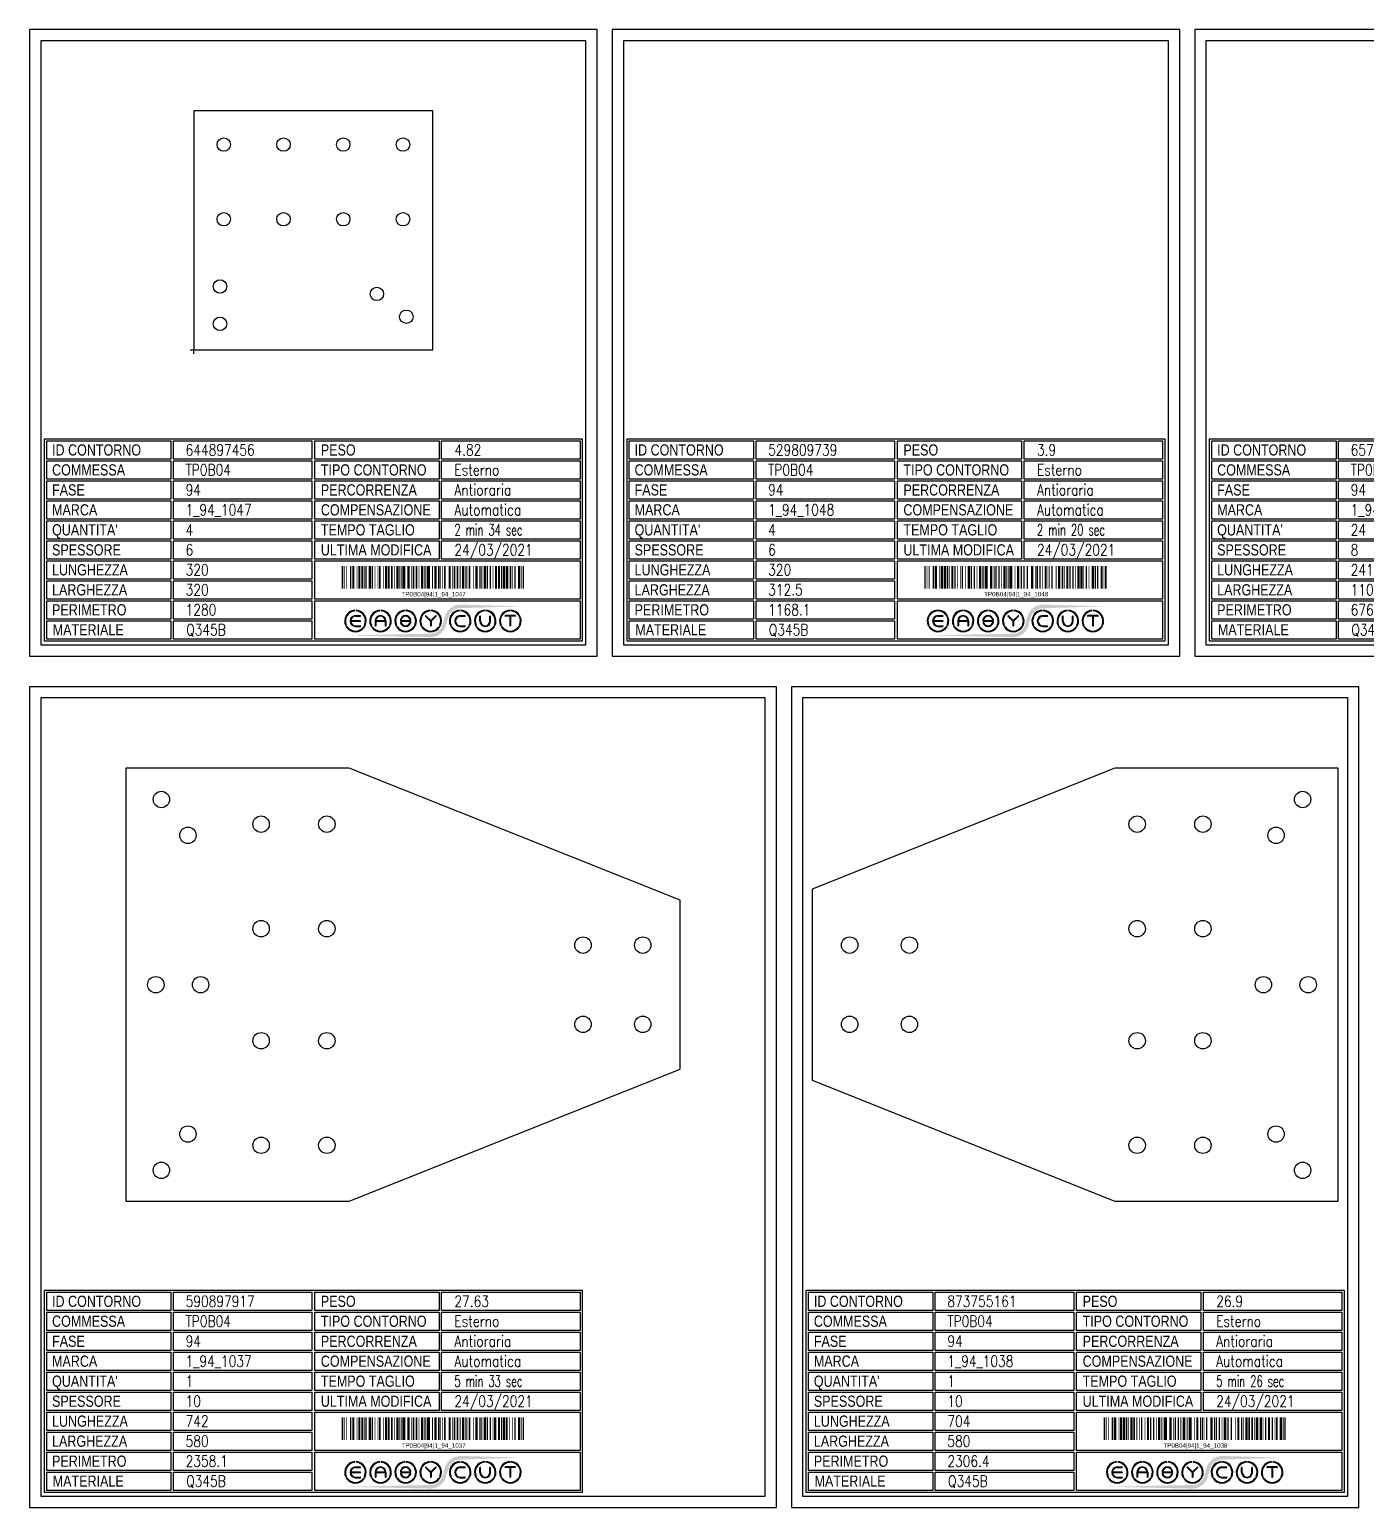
# Model space of a CAD drawing. Header units: millimetres. Extents: x -16874 to 48937, y 0 to 27575.
# Drawn here: x 7135 to 8925, y 983 to 2962 of the extents above; entities that cross this region are included whole.
import ezdxf
from ezdxf.enums import TextEntityAlignment as Align

# ---------------------------------------------------------------- set-up
doc = ezdxf.new("R2010")
doc.units = ezdxf.units.MM
doc.styles.add('EasyCutStyle', font='romans.shx', dxfattribs={"width": 0.8})
doc.styles.add('EasyCutStyle1', font='arial.ttf', dxfattribs={"width": 0.8})
doc.styles.get("Standard").update_dxf_attribs({"font": 'arial.ttf'})

# ---------------------------------------------------------------- blocks, each defined once
blk = doc.blocks.new('*U3')
at = {"color": 5}
blk.add_lwpolyline([(0, 0), (1000, 0), (1000, 1099), (0, 1099)], close=True, dxfattribs=at)
at = {"color": 7}
blk.add_lwpolyline([(15, 15), (985, 15), (985, 1084), (15, 1084)], close=True, dxfattribs=at)
at = {"color": 253}
blk.add_lwpolyline([(20, 291), (740, 291), (740, 20), (20, 20)], close=True, dxfattribs=at)
at = {"color": 2}
for points in [[(23, 288.1), (189.3, 288.1), (189.3, 263.7), (23, 263.7)], [(23, 288.1), (189.3, 288.1), (189.3, 263.7), (23, 263.7)], [(381.9, 288.1), (548.3, 288.1), (548.3, 263.7), (381.9, 263.7)], [(23, 261.4), (189.3, 261.4), (189.3, 237), (23, 237)], [(381.9, 261.4), (548.3, 261.4), (548.3, 237), (381.9, 237)], [(23, 234.6), (189.3, 234.6), (189.3, 210.2), (23, 210.2)], [(381.9, 234.6), (548.3, 234.6), (548.3, 210.2), (381.9, 210.2)], [(23, 207.9), (189.3, 207.9), (189.3, 183.4), (23, 183.4)], [(381.9, 207.9), (548.3, 207.9), (548.3, 183.4), (381.9, 183.4)], [(23, 181.1), (189.3, 181.1), (189.3, 156.7), (23, 156.7)], [(381.9, 181.1), (548.3, 181.1), (548.3, 156.7), (381.9, 156.7)], [(23, 154.3), (189.3, 154.3), (189.3, 129.9), (23, 129.9)], [(381.9, 154.3), (548.3, 154.3), (548.3, 129.9), (381.9, 129.9)], [(23, 127.6), (189.3, 127.6), (189.3, 103.1), (23, 103.1)], [(23, 100.8), (189.3, 100.8), (189.3, 76.4), (23, 76.4)], [(23, 74), (189.3, 74), (189.3, 49.6), (23, 49.6)], [(23, 47.3), (189.3, 47.3), (189.3, 22.9), (23, 22.9)]]:
    blk.add_lwpolyline(points, close=True, dxfattribs=at)
at = {"color": 1}
for points in [[(192.7, 288.1), (378.1, 288.1), (378.1, 263.7), (192.7, 263.7)], [(551.6, 288.1), (737, 288.1), (737, 263.7), (551.6, 263.7)], [(192.7, 261.4), (378.1, 261.4), (378.1, 237), (192.7, 237)], [(551.6, 261.4), (737, 261.4), (737, 237), (551.6, 237)], [(192.7, 234.6), (378.1, 234.6), (378.1, 210.2), (192.7, 210.2)], [(551.6, 234.6), (737, 234.6), (737, 210.2), (551.6, 210.2)], [(192.7, 207.9), (378.1, 207.9), (378.1, 183.4), (192.7, 183.4)], [(551.6, 207.9), (737, 207.9), (737, 183.4), (551.6, 183.4)], [(192.7, 181.1), (378.1, 181.1), (378.1, 156.7), (192.7, 156.7)], [(551.6, 181.1), (737, 181.1), (737, 156.7), (551.6, 156.7)], [(192.7, 154.3), (378.1, 154.3), (378.1, 129.9), (192.7, 129.9)], [(551.6, 154.3), (737, 154.3), (737, 129.9), (551.6, 129.9)], [(192.7, 127.6), (378.1, 127.6), (378.1, 103.1), (192.7, 103.1)], [(381.9, 127.6), (737, 127.6), (737, 76.4), (381.9, 76.4)], [(192.7, 100.8), (378.1, 100.8), (378.1, 76.4), (192.7, 76.4)], [(192.7, 74), (378.1, 74), (378.1, 49.6), (192.7, 49.6)], [(381.9, 74), (737, 74), (737, 22.9), (381.9, 22.9)], [(192.7, 47.3), (378.1, 47.3), (378.1, 22.9), (192.7, 22.9)]]:
    blk.add_lwpolyline(points, close=True, dxfattribs=at)
at = {"color": 161, "style": 'EasyCutStyle1', "width": 0.8}
for s, p in [('ID CONTORNO', (30.1, 268.6)), ('PESO', (390, 268.6)), ('COMMESSA', (30.1, 241.9)), ('TIPO CONTORNO', (390, 241.9)), ('FASE', (30.1, 215.1)), ('PERCORRENZA', (390, 215.1)), ('MARCA', (30.1, 188.4)), ('COMPENSAZIONE', (390, 188.4)), ("QUANTITA'", (30.1, 161.6)), ('TEMPO TAGLIO', (390, 161.6)), ('SPESSORE', (30.1, 134.8)), ('ULTIMA MODIFICA', (390, 134.8)), ('LUNGHEZZA', (30.1, 108.1)), ('LARGHEZZA', (30.1, 81.3)), ('PERIMETRO', (30.1, 54.5)), ('MATERIALE', (31, 27.8))]:
    blk.add_text(s, height=15, dxfattribs=at).set_placement(p)
at = {"style": 'EasyCutStyle'}
for tag, p, width in [('IDSHAPE', (208.9, 268.6), 0.8), ('WEIGTHSHAPE', (568.8, 268.6), 0.8), ('ORDERSHAPE', (208.9, 241.9), 0.8), ('TYPESHAPE', (568.8, 241.9), 0.8), ('PHASESHAPE', (208.9, 215.1), 0.8), ('JOUSHAPE', (568.8, 215.1), 0.8), ('MKSHAPE', (208.9, 188.4), 0.8), ('COMPSHAPE', (568.8, 188.4), 0.8), ('QTASHAPE', (208.9, 161.6), 0.8), ('TIMECUTSHAPE', (568.8, 161.6), 0.65), ('TKSHAPE', (208.9, 134.8), 0.8), ('LASTMODIFYSHAPE', (568.8, 134.8), 0.8), ('LENGTHSHAPE', (208.9, 108.1), 0.8), ('HEIGHTSHAPE', (208.9, 81.3), 0.8), ('PERIMETERSHAPE', (208.9, 54.5), 0.8), ('MATSHAPE', (209.8, 27.8), 0.8)]:
    blk.add_attdef(tag, p, '', height=15, dxfattribs=dict(at, width=width))
blk = doc.blocks.new('Logo')
h = blk.add_hatch(color=256)
h.set_gradient(color1=(255, 0, 0), color2=(255, 255, 0), tint=1)
h.paths.add_polyline_path([(20.5, 4.4, -0.339454), (37.1, 17.2), (118.6, 19.6), (37.1, 22, 0.339454), (15.8, 5.7), (13.2, -4.2, -0.339454), (-3.4, -16.9), (-118.2, -19.3), (-3.4, -21.7, 0.339454), (17.8, -5.4)])
for color, points in [(140, [(-115.9, -5.7, -1), (-116.7, -6.1, -0.520567), (-104.9, 14.3, -1), (-104.9, 13.5, 0.520567)]), (256, [(-97.3, 0.4), (-110, 0.4, -0.394366), (-103.7, 6.3), (-97.3, 6.3, 1), (-97.3, 7.2), (-103.7, 7.2, 1), (-103.7, -7.2), (-97.3, -7.2, 1), (-97.3, -6.3), (-103.7, -6.3, -0.394366), (-110, -0.4), (-97.3, -0.4, 1)]), (140, [(-91.4, -5.7, 1), (-90.6, -6.1, 0.520567), (-102.4, 14.3, 0.916853), (-102.6, 13.5, 0.043377), (-102.5, 13.5, -0.520567)]), (140, [(-82.3, -5.7, -1), (-83.1, -6.1, -0.520567), (-71.3, 14.3, -1), (-71.3, 13.5, 0.520567)]), (140, [(-57.8, -5.7, 1), (-57, -6.1, 0.520567), (-68.8, 14.3, 1), (-68.9, 13.5, -0.520567)]), (140, [(-48.7, -5.7, -1), (-49.5, -6.1, -0.520567), (-37.7, 14.3, -1), (-37.7, 13.5, 0.520567)]), (256, [(-31.2, -0.4, -0.486114), (-30.3, -1.5, -0.776377), (-42.6, -1.6, 1), (-43.4, -1.9, 0.776377), (-29.5, -1.7, 0.486114), (-31.2, 0.4), (-41.8, 0.4, -0.486114), (-42.6, 1.5, -0.776377), (-30.4, 1.6, 1), (-29.5, 1.9, 0.776377), (-43.5, 1.7, 0.486114), (-41.8, -0.4)]), (140, [(-24.2, -5.7, 1), (-23.4, -6.1, 0.520567), (-35.2, 14.3, 1), (-35.3, 13.5, -0.520567)]), (140, [(-15.1, -5.7, -1), (-15.9, -6.1, -0.520567), (-4.1, 14.3, -1), (-4.1, 13.5, 0.520567)]), (256, [(-9.3, 7.1, 1), (-10, 6.5), (-3.3, -0.2), (-3.3, -6.3, 1), (-2.4, -6.3), (-2.4, -0.2), (4.2, 6.5, 1), (3.6, 7.1), (-2.9, 0.6)]), (140, [(9.4, -5.7, 1), (10.2, -6.1, 0.520567), (-1.6, 14.3, 1), (-1.7, 13.5, -0.520567)]), (140, [(24.2, -5.7, -1), (23.4, -6.1, -0.520567), (35.2, 14.3, -1), (35.3, 13.5, 0.520567)]), (256, [(36.5, -7.2), (42.8, -7.2, 1), (42.8, -6.3), (36.5, -6.3, -1), (36.5, 6.3), (42.8, 6.3, 1), (42.8, 7.2), (36.5, 7.2, 1)]), (140, [(48.7, -5.7, 1), (49.5, -6.1, 0.520567), (37.7, 14.3, 1), (37.7, 13.5, -0.520567)]), (140, [(57.8, -5.7, -1), (57, -6.1, -0.520567), (68.8, 14.3, -1), (68.9, 13.5, 0.520567)]), (256, [(63.7, 0), (63.7, 6.3, 1), (62.9, 6.3), (62.9, 0, 1), (77.3, 0), (77.3, 6.3, 1), (76.4, 6.3), (76.4, 0, -1)]), (140, [(82.3, -5.7, 1), (83.1, -6.1, 0.520567), (71.3, 14.3, 1), (71.3, 13.5, -0.520567)]), (140, [(91.4, -5.7, -1), (90.6, -6.1, -0.520567), (102.4, 14.3, -1), (102.5, 13.5, 0.520567)]), (256, [(96.9, 7.2, 1), (96.9, 6.3), (103.2, 6.3), (103.2, -6.3, 1), (104.1, -6.3), (104.1, 6.3), (110.4, 6.3, 1), (110.4, 7.2)]), (140, [(115.9, -5.7, 1), (116.7, -6.1, 0.520567), (104.9, 14.3, 1), (104.9, 13.5, -0.520567)]), (140, [(-91.9, -8.3, 1), (-92.6, -7.8, -0.520567), (-114.8, -7.8, 1), (-115.5, -8.3, 0.520567)]), (140, [(-58.3, -8.3, 1), (-59, -7.8, -0.520567), (-81.2, -7.8, 1), (-81.9, -8.3, 0.520567)]), (140, [(-24.7, -8.3, 1), (-25.4, -7.8, -0.520567), (-47.6, -7.8, 1), (-48.3, -8.3, 0.520567)]), (140, [(8.9, -8.3, 1), (8.2, -7.8, -0.520567), (-14, -7.8, 1), (-14.7, -8.3, 0.520567)]), (140, [(48.3, -8.3, 1), (47.6, -7.8, -0.520567), (25.4, -7.8, 1), (24.7, -8.3, 0.520567)]), (140, [(81.9, -8.3, 1), (81.2, -7.8, -0.520567), (59, -7.8, 1), (58.3, -8.3, 0.520567)]), (140, [(115.5, -8.3, 1), (114.8, -7.8, -0.520567), (92.6, -7.8, 1), (91.9, -8.3, 0.520567)])]:
    blk.add_hatch(color=color).paths.add_polyline_path(points)
h = blk.add_hatch(color=256)
h.paths.add_polyline_path([(-63.7, -0.4), (-63.7, -6.3, 1), (-62.9, -6.3), (-62.9, 0, 1), (-77.3, 0), (-77.3, -6.3, 1), (-76.4, -6.3), (-76.4, -0.4)])
h.paths.add_polyline_path([(-76.4, 0.4, -0.933992), (-63.8, 0.4)], flags=16)
for p, q in [((-97.3, 0.4), (-110, 0.4)), ((-103.7, 7.2), (-97.3, 7.2)), ((-103.7, 6.3), (-97.3, 6.3)), ((-77.3, 0), (-77.3, -6.3)), ((-63.8, 0.4), (-76.4, 0.4)), ((-62.9, 0), (-62.9, -6.3)), ((-31.2, 0.4), (-41.8, 0.4)), ((-3.3, -0.2), (-10, 6.5)), ((-2.9, 0.6), (-9.3, 7.1)), ((-2.9, 0.6), (3.6, 7.1)), ((-2.4, -0.2), (4.2, 6.5)), ((36.5, 7.2), (42.8, 7.2)), ((36.5, 6.3), (42.8, 6.3)), ((62.9, 0), (62.9, 6.3)), ((63.7, 0), (63.7, 6.3)), ((76.4, 0), (76.4, 6.3)), ((77.3, 0), (77.3, 6.3)), ((110.4, 7.2), (96.9, 7.2)), ((103.2, 6.3), (96.9, 6.3)), ((103.2, 6.3), (103.2, -6.3)), ((104.1, 6.3), (104.1, -6.3)), ((110.4, 6.3), (104.1, 6.3)), ((-97.3, -0.4), (-110, -0.4)), ((-103.7, -6.3), (-97.3, -6.3)), ((-103.7, -7.2), (-97.3, -7.2)), ((-76.4, -0.4), (-76.4, -6.3)), ((-63.7, -0.4), (-76.4, -0.4)), ((-63.7, -0.4), (-63.7, -6.3)), ((-31.2, -0.4), (-41.8, -0.4)), ((-3.3, -0.2), (-3.3, -6.3)), ((-2.4, -0.2), (-2.4, -6.3)), ((36.5, -6.3), (42.8, -6.3)), ((36.5, -7.2), (42.8, -7.2))]:
    blk.add_line(p, q)
at = {"color": 140}
for centre, radius, start, end in [((-103.7, 0), 14.4, 95, 205), ((-103.7, 0), 13.5, 95, 205), ((-104.9, 13.9), 0.432, 275, 95), ((-102.5, 13.9), 0.432, 85, 265), ((-103.7, 0), 13.5, 335, 85), ((-103.7, 0), 14.4, 335, 85), ((-70.1, 0), 14.4, 95, 205), ((-70.1, 0), 13.5, 95, 205), ((-71.3, 13.9), 0.432, 275, 95), ((-68.9, 13.9), 0.432, 85, 265), ((-70.1, 0), 13.5, 335, 85), ((-70.1, 0), 14.4, 335, 85), ((-36.5, 0), 14.4, 95, 205), ((-36.5, 0), 13.5, 95, 205), ((-37.7, 13.9), 0.432, 275, 95), ((-35.3, 13.9), 0.432, 85, 265), ((-36.5, 0), 13.5, 335, 85), ((-36.5, 0), 14.4, 335, 85), ((-2.9, 0), 14.4, 95, 205), ((-2.9, 0), 13.5, 95, 205), ((-4.1, 13.9), 0.432, 275, 95), ((-1.7, 13.9), 0.432, 85, 265), ((-2.9, 0), 13.5, 335, 85), ((-2.9, 0), 14.4, 335, 85), ((36.5, 0), 14.4, 95, 205), ((36.5, 0), 13.5, 95, 205), ((35.3, 13.9), 0.432, 275, 95), ((37.7, 13.9), 0.432, 85, 265), ((36.5, 0), 14.4, 335, 85), ((36.5, 0), 13.5, 335, 85), ((70.1, 0), 14.4, 95, 205), ((70.1, 0), 13.5, 95, 205), ((68.9, 13.9), 0.432, 275, 95), ((71.3, 13.9), 0.432, 85, 265), ((70.1, 0), 14.4, 335, 85), ((70.1, 0), 13.5, 335, 85), ((103.7, 0), 14.4, 95, 205), ((103.7, 0), 13.5, 95, 205), ((102.5, 13.9), 0.432, 275, 95), ((104.9, 13.9), 0.432, 85, 265), ((103.7, 0), 14.4, 335, 85), ((103.7, 0), 13.5, 335, 85), ((-116.3, -5.9), 0.432, 205, 25), ((-115.1, -8), 0.432, 35, 215), ((-103.7, 0), 14.4, 215, 325), ((-103.7, 0), 13.5, 215, 325), ((-92.2, -8), 0.432, 325, 145), ((-91, -5.9), 0.432, 155, 335), ((-82.7, -5.9), 0.432, 205, 25), ((-81.5, -8), 0.432, 35, 215), ((-70.1, 0), 14.4, 215, 325), ((-70.1, 0), 13.5, 215, 325), ((-58.6, -8), 0.432, 325, 145), ((-57.4, -5.9), 0.432, 155, 335), ((-49.1, -5.9), 0.432, 205, 25), ((-47.9, -8), 0.432, 35, 215), ((-36.5, 0), 14.4, 215, 325), ((-36.5, 0), 13.5, 215, 325), ((-25, -8), 0.432, 325, 145), ((-23.8, -5.9), 0.432, 155, 335), ((-15.5, -5.9), 0.432, 205, 25), ((-14.3, -8), 0.432, 35, 215), ((-2.9, 0), 14.4, 215, 325), ((-2.9, 0), 13.5, 215, 325), ((8.6, -8), 0.432, 325, 145), ((9.8, -5.9), 0.432, 155, 335), ((23.8, -5.9), 0.432, 205, 25), ((25, -8), 0.432, 35, 215), ((36.5, 0), 14.4, 215, 325), ((36.5, 0), 13.5, 215, 325), ((47.9, -8), 0.432, 325, 145), ((49.1, -5.9), 0.432, 155, 335), ((57.4, -5.9), 0.432, 205, 25), ((58.6, -8), 0.432, 35, 215), ((70.1, 0), 14.4, 215, 325), ((70.1, 0), 13.5, 215, 325), ((81.5, -8), 0.432, 325, 145), ((82.7, -5.9), 0.432, 155, 335), ((91, -5.9), 0.432, 205, 25), ((92.2, -8), 0.432, 35, 215), ((103.7, 0), 14.4, 215, 325), ((103.7, 0), 13.5, 215, 325), ((115.1, -8), 0.432, 325, 145), ((116.3, -5.9), 0.432, 155, 335)]:
    blk.add_arc(centre, radius, start, end, dxfattribs=at)
for centre, radius, start, end in [((-103.7, 0), 7.2, 90, 270), ((-103.7, 0), 6.34, 90, 176.0904), ((-97.3, 6.8), 0.432, 270, 90), ((-97.3, 0), 0.432, 270, 90), ((-70.1, 0), 7.2, 0, 180), ((-70.1, 0), 6.34, 3.9096, 176.0904), ((-36.5, 0), 7.2, 15, 166.2998), ((-41.8, 1.3), 1.73, 166.2998, 270), ((-41.8, 1.3), 0.864, 166.2998, 270), ((-36.5, 0), 6.34, 15, 166.2998), ((-31.2, -1.3), 1.73, 346.2998, 90), ((-29.9, 1.8), 0.432, 195, 15), ((-9.6, 6.8), 0.432, 45, 225), ((3.9, 6.8), 0.432, 315, 135), ((36.5, 0), 7.2, 90, 270), ((36.5, 0), 6.34, 90, 270), ((42.8, 6.8), 0.432, 270, 90), ((63.3, 6.3), 0.432, 0, 180), ((70.1, 0), 7.2, 180, 0), ((70.1, 0), 6.34, 180, 0), ((76.8, 6.3), 0.432, 0, 180), ((96.9, 6.8), 0.432, 90, 270), ((110.4, 6.8), 0.432, 270, 90), ((-103.7, 0), 6.34, 183.9096, 270), ((-97.3, -6.8), 0.432, 270, 90), ((-76.8, -6.3), 0.432, 180, 0), ((-63.3, -6.3), 0.432, 180, 0), ((-43, -1.8), 0.432, 15, 195), ((-36.5, 0), 7.2, 195, 346.2998), ((-36.5, 0), 6.34, 195, 346.2998), ((-31.2, -1.3), 0.864, 346.2998, 90), ((-2.9, -6.3), 0.432, 180, 0), ((42.8, -6.8), 0.432, 270, 90), ((103.7, -6.3), 0.432, 180, 0)]:
    blk.add_arc(centre, radius, start, end)
blk = doc.blocks.new('BARCODE128_590897917', base_point=(7674.9, 1063.2))
at = {"linetype": 'Continuous'}
for points, const_width in [([(7675.9, 1063.2), (7675.9, 1093.2)], 2), ([(7678.4, 1063.2), (7678.4, 1093.2)], 1), ([(7681.4, 1063.2), (7681.4, 1093.2)], 1), ([(7686.9, 1063.2), (7686.9, 1093.2)], 2), ([(7690.4, 1063.2), (7690.4, 1093.2)], 3), ([(7695.4, 1063.2), (7695.4, 1093.2)], 1), ([(7698.4, 1063.2), (7698.4, 1093.2)], 3), ([(7702.4, 1063.2), (7702.4, 1093.2)], 3), ([(7705.9, 1063.2), (7705.9, 1093.2)], 2), ([(7708.4, 1063.2), (7708.4, 1093.2)], 1), ([(7712.4, 1063.2), (7712.4, 1093.2)], 3), ([(7715.9, 1063.2), (7715.9, 1093.2)], 2), ([(7719.4, 1063.2), (7719.4, 1093.2)], 1), ([(7723.4, 1063.2), (7723.4, 1093.2)], 1), ([(7725.9, 1063.2), (7725.9, 1093.2)], 2), ([(7730.4, 1063.2), (7730.4, 1093.2)], 1), ([(7734.4, 1063.2), (7734.4, 1093.2)], 3), ([(7737.9, 1063.2), (7737.9, 1093.2)], 2), ([(7741.9, 1063.2), (7741.9, 1093.2)], 2), ([(7745.4, 1063.2), (7745.4, 1093.2)], 1), ([(7749.4, 1063.2), (7749.4, 1093.2)], 3), ([(7752.4, 1063.2), (7752.4, 1093.2)], 1), ([(7754.4, 1063.2), (7754.4, 1093.2)], 1), ([(7757.9, 1063.2), (7757.9, 1093.2)], 4), ([(7764.4, 1063.2), (7764.4, 1093.2)], 3), ([(7768.4, 1063.2), (7768.4, 1093.2)], 1), ([(7770.9, 1063.2), (7770.9, 1093.2)], 2), ([(7774.9, 1063.2), (7774.9, 1093.2)], 2), ([(7778.4, 1063.2), (7778.4, 1093.2)], 1), ([(7782.4, 1063.2), (7782.4, 1093.2)], 3), ([(7785.4, 1063.2), (7785.4, 1093.2)], 1), ([(7787.4, 1063.2), (7787.4, 1093.2)], 1), ([(7790.9, 1063.2), (7790.9, 1093.2)], 4), ([(7796.4, 1063.2), (7796.4, 1093.2)], 1), ([(7800.4, 1063.2), (7800.4, 1093.2)], 3), ([(7804.9, 1063.2), (7804.9, 1093.2)], 2), ([(7807.4, 1063.2), (7807.4, 1093.2)], 1), ([(7809.4, 1063.2), (7809.4, 1093.2)], 1), ([(7812.9, 1063.2), (7812.9, 1093.2)], 2), ([(7819.4, 1063.2), (7819.4, 1093.2)], 3), ([(7823.4, 1063.2), (7823.4, 1093.2)], 1), ([(7825.9, 1063.2), (7825.9, 1093.2)], 2), ([(7829.9, 1063.2), (7829.9, 1093.2)], 2), ([(7833.4, 1063.2), (7833.4, 1093.2)], 1), ([(7837.4, 1063.2), (7837.4, 1093.2)], 3), ([(7840.4, 1063.2), (7840.4, 1093.2)], 1), ([(7842.4, 1063.2), (7842.4, 1093.2)], 1), ([(7845.9, 1063.2), (7845.9, 1093.2)], 2), ([(7851.4, 1063.2), (7851.4, 1093.2)], 1), ([(7855.4, 1063.2), (7855.4, 1093.2)], 3), ([(7859.9, 1063.2), (7859.9, 1093.2)], 2), ([(7862.4, 1063.2), (7862.4, 1093.2)], 1), ([(7866.4, 1063.2), (7866.4, 1093.2)], 3), ([(7869.9, 1063.2), (7869.9, 1093.2)], 2), ([(7873.9, 1063.2), (7873.9, 1093.2)], 2), ([(7877.4, 1063.2), (7877.4, 1093.2)], 1), ([(7880.4, 1063.2), (7880.4, 1093.2)], 3), ([(7885.4, 1063.2), (7885.4, 1093.2)], 3), ([(7888.9, 1063.2), (7888.9, 1093.2)], 2), ([(7892.4, 1063.2), (7892.4, 1093.2)], 3), ([(7895.9, 1063.2), (7895.9, 1093.2)], 2), ([(7899.4, 1063.2), (7899.4, 1093.2)], 1), ([(7903.4, 1063.2), (7903.4, 1093.2)], 1), ([(7906.9, 1063.2), (7906.9, 1093.2)], 2), ([(7912.4, 1063.2), (7912.4, 1093.2)], 3), ([(7915.4, 1063.2), (7915.4, 1093.2)], 1), ([(7917.9, 1063.2), (7917.9, 1093.2)], 2)]:
    blk.add_lwpolyline(points, dxfattribs=dict(at, const_width=const_width))
blk.add_text('TP0B04|94|1_94_1037', height=6).set_placement((7797.9, 1052.7), align=Align.CENTER)
blk = doc.blocks.new('*U6')
at = {"color": 5}
blk.add_lwpolyline([(0, 0), (760, 0), (760, 1099), (0, 1099)], close=True, dxfattribs=at)
at = {"color": 7}
blk.add_lwpolyline([(15, 15), (745, 15), (745, 1084), (15, 1084)], close=True, dxfattribs=at)
at = {"color": 253}
blk.add_lwpolyline([(20, 291), (740, 291), (740, 20), (20, 20)], close=True, dxfattribs=at)
at = {"color": 2}
for points in [[(23, 288.1), (189.3, 288.1), (189.3, 263.7), (23, 263.7)], [(23, 288.1), (189.3, 288.1), (189.3, 263.7), (23, 263.7)], [(381.9, 288.1), (548.3, 288.1), (548.3, 263.7), (381.9, 263.7)], [(23, 261.4), (189.3, 261.4), (189.3, 237), (23, 237)], [(381.9, 261.4), (548.3, 261.4), (548.3, 237), (381.9, 237)], [(23, 234.6), (189.3, 234.6), (189.3, 210.2), (23, 210.2)], [(381.9, 234.6), (548.3, 234.6), (548.3, 210.2), (381.9, 210.2)], [(23, 207.9), (189.3, 207.9), (189.3, 183.4), (23, 183.4)], [(381.9, 207.9), (548.3, 207.9), (548.3, 183.4), (381.9, 183.4)], [(23, 181.1), (189.3, 181.1), (189.3, 156.7), (23, 156.7)], [(381.9, 181.1), (548.3, 181.1), (548.3, 156.7), (381.9, 156.7)], [(23, 154.3), (189.3, 154.3), (189.3, 129.9), (23, 129.9)], [(381.9, 154.3), (548.3, 154.3), (548.3, 129.9), (381.9, 129.9)], [(23, 127.6), (189.3, 127.6), (189.3, 103.1), (23, 103.1)], [(23, 100.8), (189.3, 100.8), (189.3, 76.4), (23, 76.4)], [(23, 74), (189.3, 74), (189.3, 49.6), (23, 49.6)], [(23, 47.3), (189.3, 47.3), (189.3, 22.9), (23, 22.9)]]:
    blk.add_lwpolyline(points, close=True, dxfattribs=at)
at = {"color": 1}
for points in [[(192.7, 288.1), (378.1, 288.1), (378.1, 263.7), (192.7, 263.7)], [(551.6, 288.1), (737, 288.1), (737, 263.7), (551.6, 263.7)], [(192.7, 261.4), (378.1, 261.4), (378.1, 237), (192.7, 237)], [(551.6, 261.4), (737, 261.4), (737, 237), (551.6, 237)], [(192.7, 234.6), (378.1, 234.6), (378.1, 210.2), (192.7, 210.2)], [(551.6, 234.6), (737, 234.6), (737, 210.2), (551.6, 210.2)], [(192.7, 207.9), (378.1, 207.9), (378.1, 183.4), (192.7, 183.4)], [(551.6, 207.9), (737, 207.9), (737, 183.4), (551.6, 183.4)], [(192.7, 181.1), (378.1, 181.1), (378.1, 156.7), (192.7, 156.7)], [(551.6, 181.1), (737, 181.1), (737, 156.7), (551.6, 156.7)], [(192.7, 154.3), (378.1, 154.3), (378.1, 129.9), (192.7, 129.9)], [(551.6, 154.3), (737, 154.3), (737, 129.9), (551.6, 129.9)], [(192.7, 127.6), (378.1, 127.6), (378.1, 103.1), (192.7, 103.1)], [(381.9, 127.6), (737, 127.6), (737, 76.4), (381.9, 76.4)], [(192.7, 100.8), (378.1, 100.8), (378.1, 76.4), (192.7, 76.4)], [(192.7, 74), (378.1, 74), (378.1, 49.6), (192.7, 49.6)], [(381.9, 74), (737, 74), (737, 22.9), (381.9, 22.9)], [(192.7, 47.3), (378.1, 47.3), (378.1, 22.9), (192.7, 22.9)]]:
    blk.add_lwpolyline(points, close=True, dxfattribs=at)
at = {"color": 161, "style": 'EasyCutStyle1', "width": 0.8}
for s, p in [('ID CONTORNO', (30.1, 268.6)), ('PESO', (390, 268.6)), ('COMMESSA', (30.1, 241.9)), ('TIPO CONTORNO', (390, 241.9)), ('FASE', (30.1, 215.1)), ('PERCORRENZA', (390, 215.1)), ('MARCA', (30.1, 188.4)), ('COMPENSAZIONE', (390, 188.4)), ("QUANTITA'", (30.1, 161.6)), ('TEMPO TAGLIO', (390, 161.6)), ('SPESSORE', (30.1, 134.8)), ('ULTIMA MODIFICA', (390, 134.8)), ('LUNGHEZZA', (30.1, 108.1)), ('LARGHEZZA', (30.1, 81.3)), ('PERIMETRO', (30.1, 54.5)), ('MATERIALE', (31, 27.8))]:
    blk.add_text(s, height=15, dxfattribs=at).set_placement(p)
at = {"style": 'EasyCutStyle'}
for tag, p, width in [('IDSHAPE', (208.9, 268.6), 0.8), ('WEIGTHSHAPE', (568.8, 268.6), 0.8), ('ORDERSHAPE', (208.9, 241.9), 0.8), ('TYPESHAPE', (568.8, 241.9), 0.8), ('PHASESHAPE', (208.9, 215.1), 0.8), ('JOUSHAPE', (568.8, 215.1), 0.8), ('MKSHAPE', (208.9, 188.4), 0.8), ('COMPSHAPE', (568.8, 188.4), 0.8), ('QTASHAPE', (208.9, 161.6), 0.8), ('TIMECUTSHAPE', (568.8, 161.6), 0.65), ('TKSHAPE', (208.9, 134.8), 0.8), ('LASTMODIFYSHAPE', (568.8, 134.8), 0.8), ('LENGTHSHAPE', (208.9, 108.1), 0.8), ('HEIGHTSHAPE', (208.9, 81.3), 0.8), ('PERIMETERSHAPE', (208.9, 54.5), 0.8), ('MATSHAPE', (209.8, 27.8), 0.8)]:
    blk.add_attdef(tag, p, '', height=15, dxfattribs=dict(at, width=width))
blk = doc.blocks.new('BARCODE128_873755161', base_point=(8694.9, 1063.2))
at = {"linetype": 'Continuous'}
for points, const_width in [([(8695.9, 1063.2), (8695.9, 1093.2)], 2), ([(8698.4, 1063.2), (8698.4, 1093.2)], 1), ([(8701.4, 1063.2), (8701.4, 1093.2)], 1), ([(8706.9, 1063.2), (8706.9, 1093.2)], 2), ([(8710.4, 1063.2), (8710.4, 1093.2)], 3), ([(8715.4, 1063.2), (8715.4, 1093.2)], 1), ([(8718.4, 1063.2), (8718.4, 1093.2)], 3), ([(8722.4, 1063.2), (8722.4, 1093.2)], 3), ([(8725.9, 1063.2), (8725.9, 1093.2)], 2), ([(8728.4, 1063.2), (8728.4, 1093.2)], 1), ([(8732.4, 1063.2), (8732.4, 1093.2)], 3), ([(8735.9, 1063.2), (8735.9, 1093.2)], 2), ([(8739.4, 1063.2), (8739.4, 1093.2)], 1), ([(8743.4, 1063.2), (8743.4, 1093.2)], 1), ([(8745.9, 1063.2), (8745.9, 1093.2)], 2), ([(8750.4, 1063.2), (8750.4, 1093.2)], 1), ([(8754.4, 1063.2), (8754.4, 1093.2)], 3), ([(8757.9, 1063.2), (8757.9, 1093.2)], 2), ([(8761.9, 1063.2), (8761.9, 1093.2)], 2), ([(8765.4, 1063.2), (8765.4, 1093.2)], 1), ([(8769.4, 1063.2), (8769.4, 1093.2)], 3), ([(8772.4, 1063.2), (8772.4, 1093.2)], 1), ([(8774.4, 1063.2), (8774.4, 1093.2)], 1), ([(8777.9, 1063.2), (8777.9, 1093.2)], 4), ([(8784.4, 1063.2), (8784.4, 1093.2)], 3), ([(8788.4, 1063.2), (8788.4, 1093.2)], 1), ([(8790.9, 1063.2), (8790.9, 1093.2)], 2), ([(8794.9, 1063.2), (8794.9, 1093.2)], 2), ([(8798.4, 1063.2), (8798.4, 1093.2)], 1), ([(8802.4, 1063.2), (8802.4, 1093.2)], 3), ([(8805.4, 1063.2), (8805.4, 1093.2)], 1), ([(8807.4, 1063.2), (8807.4, 1093.2)], 1), ([(8810.9, 1063.2), (8810.9, 1093.2)], 4), ([(8816.4, 1063.2), (8816.4, 1093.2)], 1), ([(8820.4, 1063.2), (8820.4, 1093.2)], 3), ([(8824.9, 1063.2), (8824.9, 1093.2)], 2), ([(8827.4, 1063.2), (8827.4, 1093.2)], 1), ([(8829.4, 1063.2), (8829.4, 1093.2)], 1), ([(8832.9, 1063.2), (8832.9, 1093.2)], 2), ([(8839.4, 1063.2), (8839.4, 1093.2)], 3), ([(8843.4, 1063.2), (8843.4, 1093.2)], 1), ([(8845.9, 1063.2), (8845.9, 1093.2)], 2), ([(8849.9, 1063.2), (8849.9, 1093.2)], 2), ([(8853.4, 1063.2), (8853.4, 1093.2)], 1), ([(8857.4, 1063.2), (8857.4, 1093.2)], 3), ([(8860.4, 1063.2), (8860.4, 1093.2)], 1), ([(8862.4, 1063.2), (8862.4, 1093.2)], 1), ([(8865.9, 1063.2), (8865.9, 1093.2)], 2), ([(8871.4, 1063.2), (8871.4, 1093.2)], 1), ([(8875.4, 1063.2), (8875.4, 1093.2)], 3), ([(8879.9, 1063.2), (8879.9, 1093.2)], 2), ([(8882.4, 1063.2), (8882.4, 1093.2)], 1), ([(8886.4, 1063.2), (8886.4, 1093.2)], 3), ([(8889.9, 1063.2), (8889.9, 1093.2)], 2), ([(8893.9, 1063.2), (8893.9, 1093.2)], 2), ([(8897.4, 1063.2), (8897.4, 1093.2)], 1), ([(8900.4, 1063.2), (8900.4, 1093.2)], 3), ([(8905.4, 1063.2), (8905.4, 1093.2)], 3), ([(8908.4, 1063.2), (8908.4, 1093.2)], 1), ([(8911.9, 1063.2), (8911.9, 1093.2)], 2), ([(8916.4, 1063.2), (8916.4, 1093.2)], 3), ([(8920.9, 1063.2), (8920.9, 1093.2)], 2), ([(8924.4, 1063.2), (8924.4, 1093.2)], 1), ([(8926.9, 1063.2), (8926.9, 1093.2)], 2), ([(8932.4, 1063.2), (8932.4, 1093.2)], 3), ([(8935.4, 1063.2), (8935.4, 1093.2)], 1), ([(8937.9, 1063.2), (8937.9, 1093.2)], 2)]:
    blk.add_lwpolyline(points, dxfattribs=dict(at, const_width=const_width))
blk.add_text('TP0B04|94|1_94_1038', height=6).set_placement((8817.9, 1052.7), align=Align.CENTER)
blk = doc.blocks.new('*U10')
at = {"color": 5}
blk.add_lwpolyline([(0, 0), (760, 0), (760, 839), (0, 839)], close=True, dxfattribs=at)
at = {"color": 7}
blk.add_lwpolyline([(15, 15), (745, 15), (745, 824), (15, 824)], close=True, dxfattribs=at)
at = {"color": 253}
blk.add_lwpolyline([(20, 291), (740, 291), (740, 20), (20, 20)], close=True, dxfattribs=at)
at = {"color": 2}
for points in [[(23, 288.1), (189.3, 288.1), (189.3, 263.7), (23, 263.7)], [(23, 288.1), (189.3, 288.1), (189.3, 263.7), (23, 263.7)], [(381.9, 288.1), (548.3, 288.1), (548.3, 263.7), (381.9, 263.7)], [(23, 261.4), (189.3, 261.4), (189.3, 237), (23, 237)], [(381.9, 261.4), (548.3, 261.4), (548.3, 237), (381.9, 237)], [(23, 234.6), (189.3, 234.6), (189.3, 210.2), (23, 210.2)], [(381.9, 234.6), (548.3, 234.6), (548.3, 210.2), (381.9, 210.2)], [(23, 207.9), (189.3, 207.9), (189.3, 183.4), (23, 183.4)], [(381.9, 207.9), (548.3, 207.9), (548.3, 183.4), (381.9, 183.4)], [(23, 181.1), (189.3, 181.1), (189.3, 156.7), (23, 156.7)], [(381.9, 181.1), (548.3, 181.1), (548.3, 156.7), (381.9, 156.7)], [(23, 154.3), (189.3, 154.3), (189.3, 129.9), (23, 129.9)], [(381.9, 154.3), (548.3, 154.3), (548.3, 129.9), (381.9, 129.9)], [(23, 127.6), (189.3, 127.6), (189.3, 103.1), (23, 103.1)], [(23, 100.8), (189.3, 100.8), (189.3, 76.4), (23, 76.4)], [(23, 74), (189.3, 74), (189.3, 49.6), (23, 49.6)], [(23, 47.3), (189.3, 47.3), (189.3, 22.9), (23, 22.9)]]:
    blk.add_lwpolyline(points, close=True, dxfattribs=at)
at = {"color": 1}
for points in [[(192.7, 288.1), (378.1, 288.1), (378.1, 263.7), (192.7, 263.7)], [(551.6, 288.1), (737, 288.1), (737, 263.7), (551.6, 263.7)], [(192.7, 261.4), (378.1, 261.4), (378.1, 237), (192.7, 237)], [(551.6, 261.4), (737, 261.4), (737, 237), (551.6, 237)], [(192.7, 234.6), (378.1, 234.6), (378.1, 210.2), (192.7, 210.2)], [(551.6, 234.6), (737, 234.6), (737, 210.2), (551.6, 210.2)], [(192.7, 207.9), (378.1, 207.9), (378.1, 183.4), (192.7, 183.4)], [(551.6, 207.9), (737, 207.9), (737, 183.4), (551.6, 183.4)], [(192.7, 181.1), (378.1, 181.1), (378.1, 156.7), (192.7, 156.7)], [(551.6, 181.1), (737, 181.1), (737, 156.7), (551.6, 156.7)], [(192.7, 154.3), (378.1, 154.3), (378.1, 129.9), (192.7, 129.9)], [(551.6, 154.3), (737, 154.3), (737, 129.9), (551.6, 129.9)], [(192.7, 127.6), (378.1, 127.6), (378.1, 103.1), (192.7, 103.1)], [(381.9, 127.6), (737, 127.6), (737, 76.4), (381.9, 76.4)], [(192.7, 100.8), (378.1, 100.8), (378.1, 76.4), (192.7, 76.4)], [(192.7, 74), (378.1, 74), (378.1, 49.6), (192.7, 49.6)], [(381.9, 74), (737, 74), (737, 22.9), (381.9, 22.9)], [(192.7, 47.3), (378.1, 47.3), (378.1, 22.9), (192.7, 22.9)]]:
    blk.add_lwpolyline(points, close=True, dxfattribs=at)
at = {"color": 161, "style": 'EasyCutStyle1', "width": 0.8}
for s, p in [('ID CONTORNO', (30.1, 268.6)), ('PESO', (390, 268.6)), ('COMMESSA', (30.1, 241.9)), ('TIPO CONTORNO', (390, 241.9)), ('FASE', (30.1, 215.1)), ('PERCORRENZA', (390, 215.1)), ('MARCA', (30.1, 188.4)), ('COMPENSAZIONE', (390, 188.4)), ("QUANTITA'", (30.1, 161.6)), ('TEMPO TAGLIO', (390, 161.6)), ('SPESSORE', (30.1, 134.8)), ('ULTIMA MODIFICA', (390, 134.8)), ('LUNGHEZZA', (30.1, 108.1)), ('LARGHEZZA', (30.1, 81.3)), ('PERIMETRO', (30.1, 54.5)), ('MATERIALE', (31, 27.8))]:
    blk.add_text(s, height=15, dxfattribs=at).set_placement(p)
at = {"style": 'EasyCutStyle'}
for tag, p, width in [('IDSHAPE', (208.9, 268.6), 0.8), ('WEIGTHSHAPE', (568.8, 268.6), 0.8), ('ORDERSHAPE', (208.9, 241.9), 0.8), ('TYPESHAPE', (568.8, 241.9), 0.8), ('PHASESHAPE', (208.9, 215.1), 0.8), ('JOUSHAPE', (568.8, 215.1), 0.8), ('MKSHAPE', (208.9, 188.4), 0.8), ('COMPSHAPE', (568.8, 188.4), 0.8), ('QTASHAPE', (208.9, 161.6), 0.8), ('TIMECUTSHAPE', (568.8, 161.6), 0.65), ('TKSHAPE', (208.9, 134.8), 0.8), ('LASTMODIFYSHAPE', (568.8, 134.8), 0.8), ('LENGTHSHAPE', (208.9, 108.1), 0.8), ('HEIGHTSHAPE', (208.9, 81.3), 0.8), ('PERIMETERSHAPE', (208.9, 54.5), 0.8), ('MATSHAPE', (209.8, 27.8), 0.8)]:
    blk.add_attdef(tag, p, '', height=15, dxfattribs=dict(at, width=width))
blk = doc.blocks.new('BARCODE128_644897456', base_point=(7674.9, 2203.2))
at = {"linetype": 'Continuous'}
for points, const_width in [([(7675.9, 2203.2), (7675.9, 2233.2)], 2), ([(7678.4, 2203.2), (7678.4, 2233.2)], 1), ([(7681.4, 2203.2), (7681.4, 2233.2)], 1), ([(7686.9, 2203.2), (7686.9, 2233.2)], 2), ([(7690.4, 2203.2), (7690.4, 2233.2)], 3), ([(7695.4, 2203.2), (7695.4, 2233.2)], 1), ([(7698.4, 2203.2), (7698.4, 2233.2)], 3), ([(7702.4, 2203.2), (7702.4, 2233.2)], 3), ([(7705.9, 2203.2), (7705.9, 2233.2)], 2), ([(7708.4, 2203.2), (7708.4, 2233.2)], 1), ([(7712.4, 2203.2), (7712.4, 2233.2)], 3), ([(7715.9, 2203.2), (7715.9, 2233.2)], 2), ([(7719.4, 2203.2), (7719.4, 2233.2)], 1), ([(7723.4, 2203.2), (7723.4, 2233.2)], 1), ([(7725.9, 2203.2), (7725.9, 2233.2)], 2), ([(7730.4, 2203.2), (7730.4, 2233.2)], 1), ([(7734.4, 2203.2), (7734.4, 2233.2)], 3), ([(7737.9, 2203.2), (7737.9, 2233.2)], 2), ([(7741.9, 2203.2), (7741.9, 2233.2)], 2), ([(7745.4, 2203.2), (7745.4, 2233.2)], 1), ([(7749.4, 2203.2), (7749.4, 2233.2)], 3), ([(7752.4, 2203.2), (7752.4, 2233.2)], 1), ([(7754.4, 2203.2), (7754.4, 2233.2)], 1), ([(7757.9, 2203.2), (7757.9, 2233.2)], 4), ([(7764.4, 2203.2), (7764.4, 2233.2)], 3), ([(7768.4, 2203.2), (7768.4, 2233.2)], 1), ([(7770.9, 2203.2), (7770.9, 2233.2)], 2), ([(7774.9, 2203.2), (7774.9, 2233.2)], 2), ([(7778.4, 2203.2), (7778.4, 2233.2)], 1), ([(7782.4, 2203.2), (7782.4, 2233.2)], 3), ([(7785.4, 2203.2), (7785.4, 2233.2)], 1), ([(7787.4, 2203.2), (7787.4, 2233.2)], 1), ([(7790.9, 2203.2), (7790.9, 2233.2)], 4), ([(7796.4, 2203.2), (7796.4, 2233.2)], 1), ([(7800.4, 2203.2), (7800.4, 2233.2)], 3), ([(7804.9, 2203.2), (7804.9, 2233.2)], 2), ([(7807.4, 2203.2), (7807.4, 2233.2)], 1), ([(7809.4, 2203.2), (7809.4, 2233.2)], 1), ([(7812.9, 2203.2), (7812.9, 2233.2)], 2), ([(7819.4, 2203.2), (7819.4, 2233.2)], 3), ([(7823.4, 2203.2), (7823.4, 2233.2)], 1), ([(7825.9, 2203.2), (7825.9, 2233.2)], 2), ([(7829.9, 2203.2), (7829.9, 2233.2)], 2), ([(7833.4, 2203.2), (7833.4, 2233.2)], 1), ([(7837.4, 2203.2), (7837.4, 2233.2)], 3), ([(7840.4, 2203.2), (7840.4, 2233.2)], 1), ([(7842.4, 2203.2), (7842.4, 2233.2)], 1), ([(7845.9, 2203.2), (7845.9, 2233.2)], 2), ([(7851.4, 2203.2), (7851.4, 2233.2)], 1), ([(7855.4, 2203.2), (7855.4, 2233.2)], 3), ([(7859.9, 2203.2), (7859.9, 2233.2)], 2), ([(7862.4, 2203.2), (7862.4, 2233.2)], 1), ([(7866.4, 2203.2), (7866.4, 2233.2)], 3), ([(7869.9, 2203.2), (7869.9, 2233.2)], 2), ([(7873.9, 2203.2), (7873.9, 2233.2)], 2), ([(7877.4, 2203.2), (7877.4, 2233.2)], 1), ([(7881.4, 2203.2), (7881.4, 2233.2)], 3), ([(7885.4, 2203.2), (7885.4, 2233.2)], 3), ([(7888.9, 2203.2), (7888.9, 2233.2)], 2), ([(7892.4, 2203.2), (7892.4, 2233.2)], 3), ([(7896.4, 2203.2), (7896.4, 2233.2)], 3), ([(7900.9, 2203.2), (7900.9, 2233.2)], 2), ([(7903.4, 2203.2), (7903.4, 2233.2)], 1), ([(7906.9, 2203.2), (7906.9, 2233.2)], 2), ([(7912.4, 2203.2), (7912.4, 2233.2)], 3), ([(7915.4, 2203.2), (7915.4, 2233.2)], 1), ([(7917.9, 2203.2), (7917.9, 2233.2)], 2)]:
    blk.add_lwpolyline(points, dxfattribs=dict(at, const_width=const_width))
blk.add_text('TP0B04|94|1_94_1047', height=6).set_placement((7797.9, 2192.7), align=Align.CENTER)
blk = doc.blocks.new('BARCODE128_529809739', base_point=(8454.9, 2203.2))
at = {"linetype": 'Continuous'}
for points, const_width in [([(8455.9, 2203.2), (8455.9, 2233.2)], 2), ([(8458.4, 2203.2), (8458.4, 2233.2)], 1), ([(8461.4, 2203.2), (8461.4, 2233.2)], 1), ([(8466.9, 2203.2), (8466.9, 2233.2)], 2), ([(8470.4, 2203.2), (8470.4, 2233.2)], 3), ([(8475.4, 2203.2), (8475.4, 2233.2)], 1), ([(8478.4, 2203.2), (8478.4, 2233.2)], 3), ([(8482.4, 2203.2), (8482.4, 2233.2)], 3), ([(8485.9, 2203.2), (8485.9, 2233.2)], 2), ([(8488.4, 2203.2), (8488.4, 2233.2)], 1), ([(8492.4, 2203.2), (8492.4, 2233.2)], 3), ([(8495.9, 2203.2), (8495.9, 2233.2)], 2), ([(8499.4, 2203.2), (8499.4, 2233.2)], 1), ([(8503.4, 2203.2), (8503.4, 2233.2)], 1), ([(8505.9, 2203.2), (8505.9, 2233.2)], 2), ([(8510.4, 2203.2), (8510.4, 2233.2)], 1), ([(8514.4, 2203.2), (8514.4, 2233.2)], 3), ([(8517.9, 2203.2), (8517.9, 2233.2)], 2), ([(8521.9, 2203.2), (8521.9, 2233.2)], 2), ([(8525.4, 2203.2), (8525.4, 2233.2)], 1), ([(8529.4, 2203.2), (8529.4, 2233.2)], 3), ([(8532.4, 2203.2), (8532.4, 2233.2)], 1), ([(8534.4, 2203.2), (8534.4, 2233.2)], 1), ([(8537.9, 2203.2), (8537.9, 2233.2)], 4), ([(8544.4, 2203.2), (8544.4, 2233.2)], 3), ([(8548.4, 2203.2), (8548.4, 2233.2)], 1), ([(8550.9, 2203.2), (8550.9, 2233.2)], 2), ([(8554.9, 2203.2), (8554.9, 2233.2)], 2), ([(8558.4, 2203.2), (8558.4, 2233.2)], 1), ([(8562.4, 2203.2), (8562.4, 2233.2)], 3), ([(8565.4, 2203.2), (8565.4, 2233.2)], 1), ([(8567.4, 2203.2), (8567.4, 2233.2)], 1), ([(8570.9, 2203.2), (8570.9, 2233.2)], 4), ([(8576.4, 2203.2), (8576.4, 2233.2)], 1), ([(8580.4, 2203.2), (8580.4, 2233.2)], 3), ([(8584.9, 2203.2), (8584.9, 2233.2)], 2), ([(8587.4, 2203.2), (8587.4, 2233.2)], 1), ([(8589.4, 2203.2), (8589.4, 2233.2)], 1), ([(8592.9, 2203.2), (8592.9, 2233.2)], 2), ([(8599.4, 2203.2), (8599.4, 2233.2)], 3), ([(8603.4, 2203.2), (8603.4, 2233.2)], 1), ([(8605.9, 2203.2), (8605.9, 2233.2)], 2), ([(8609.9, 2203.2), (8609.9, 2233.2)], 2), ([(8613.4, 2203.2), (8613.4, 2233.2)], 1), ([(8617.4, 2203.2), (8617.4, 2233.2)], 3), ([(8620.4, 2203.2), (8620.4, 2233.2)], 1), ([(8622.4, 2203.2), (8622.4, 2233.2)], 1), ([(8625.9, 2203.2), (8625.9, 2233.2)], 2), ([(8631.4, 2203.2), (8631.4, 2233.2)], 1), ([(8635.4, 2203.2), (8635.4, 2233.2)], 3), ([(8639.9, 2203.2), (8639.9, 2233.2)], 2), ([(8642.4, 2203.2), (8642.4, 2233.2)], 1), ([(8646.4, 2203.2), (8646.4, 2233.2)], 3), ([(8649.9, 2203.2), (8649.9, 2233.2)], 2), ([(8653.9, 2203.2), (8653.9, 2233.2)], 2), ([(8657.4, 2203.2), (8657.4, 2233.2)], 1), ([(8661.4, 2203.2), (8661.4, 2233.2)], 3), ([(8665.4, 2203.2), (8665.4, 2233.2)], 3), ([(8668.4, 2203.2), (8668.4, 2233.2)], 1), ([(8671.9, 2203.2), (8671.9, 2233.2)], 2), ([(8675.4, 2203.2), (8675.4, 2233.2)], 1), ([(8680.4, 2203.2), (8680.4, 2233.2)], 3), ([(8683.9, 2203.2), (8683.9, 2233.2)], 2), ([(8686.9, 2203.2), (8686.9, 2233.2)], 2), ([(8692.4, 2203.2), (8692.4, 2233.2)], 3), ([(8695.4, 2203.2), (8695.4, 2233.2)], 1), ([(8697.9, 2203.2), (8697.9, 2233.2)], 2)]:
    blk.add_lwpolyline(points, dxfattribs=dict(at, const_width=const_width))
blk.add_text('TP0B04|94|1_94_1048', height=6).set_placement((8577.9, 2192.7), align=Align.CENTER)

msp = doc.modelspace()

# ---------------------------------------------------------------- linework, layer by layer
at = {"color": 60}
msp.add_line((7349.9, 2533.2), (7354.9, 2533.2), dxfattribs=at)
at = {"color": 150}
msp.add_line((7354.9, 2528.2), (7354.9, 2533.2), dxfattribs=at)
at = {"color": 2}
for points in [[(7354.9, 2533.2), (7674.9, 2533.2), (7674.9, 2853.2), (7354.9, 2853.2)], [(7263.9, 1393.2), (7562.9, 1393.2), (8005.9, 1570.2), (8005.9, 1796.2), (7562.9, 1973.2), (7263.9, 1973.2)], [(8587.9, 1393.2), (8886.9, 1393.2), (8886.9, 1973.2), (8587.9, 1973.2), (8182.9, 1811.2), (8182.9, 1555.2)]]:
    msp.add_lwpolyline(points, close=True, dxfattribs=at)
at = {"color": 4}
for centre, radius in [((7394.9, 2808.2), 9), ((7474.9, 2808.2), 9), ((7554.9, 2808.2), 9), ((7634.9, 2808.2), 9), ((7394.9, 2708.2), 9), ((7474.9, 2708.2), 9), ((7554.9, 2708.2), 9), ((7634.9, 2708.2), 9), ((7389.9, 2618.2), 9), ((7599.9, 2608.2), 9), ((7389.9, 2568.2), 9), ((7639.4, 2577.7), 9), ((7311.4, 1931.2), 11), ((8839.4, 1931.2), 11), ((7444.9, 1898.2), 11), ((7532.9, 1898.2), 11), ((8617.9, 1898.2), 11), ((8705.9, 1898.2), 11), ((7346.9, 1883.2), 11), ((8803.9, 1883.2), 11), ((7444.9, 1758.2), 11), ((7532.9, 1758.2), 11), ((8617.9, 1758.2), 11), ((8705.9, 1758.2), 11), ((7875.9, 1736.2), 11), ((7955.9, 1736.2), 11), ((8232.9, 1736.2), 11), ((8312.9, 1736.2), 11), ((7303.9, 1683.2), 11), ((7363.9, 1683.2), 11), ((8786.9, 1683.2), 11), ((8846.9, 1683.2), 11), ((7875.9, 1630.2), 11), ((7955.9, 1630.2), 11), ((8232.9, 1630.2), 11), ((8312.9, 1630.2), 11), ((7444.9, 1608.2), 11), ((7532.9, 1608.2), 11), ((8617.9, 1608.2), 11), ((8705.9, 1608.2), 11), ((7346.9, 1483.2), 11), ((8803.9, 1483.2), 11), ((7444.9, 1468.2), 11), ((7532.9, 1468.2), 11), ((8617.9, 1468.2), 11), ((8705.9, 1468.2), 11), ((7311.4, 1434.7), 11), ((8839.4, 1434.7), 11)]:
    msp.add_circle(centre, radius, dxfattribs=at)

# ---------------------------------------------------------------- block references
for name, p, values in [('*U10', (7134.9, 2123.2), {'IDSHAPE': '644897456', 'ORDERSHAPE': 'TP0B04', 'PHASESHAPE': '94', 'MKSHAPE': '1_94_1047', 'TKSHAPE': '6', 'LENGTHSHAPE': '320', 'HEIGHTSHAPE': '320', 'MATSHAPE': 'Q345B', 'LASTMODIFYSHAPE': '24/03/2021', 'PERIMETERSHAPE': '1280', 'WEIGTHSHAPE': '4.82', 'TYPESHAPE': 'Esterno', 'JOUSHAPE': 'Antioraria', 'COMPSHAPE': 'Automatica', 'TIMECUTSHAPE': '2 min 34 sec', 'QTASHAPE': '4'}), ('*U10', (7914.9, 2123.2), {'IDSHAPE': '529809739', 'ORDERSHAPE': 'TP0B04', 'PHASESHAPE': '94', 'MKSHAPE': '1_94_1048', 'TKSHAPE': '6', 'LENGTHSHAPE': '320', 'HEIGHTSHAPE': '312.5', 'MATSHAPE': 'Q345B', 'LASTMODIFYSHAPE': '24/03/2021', 'PERIMETERSHAPE': '1168.1', 'WEIGTHSHAPE': '3.9', 'TYPESHAPE': 'Esterno', 'JOUSHAPE': 'Antioraria', 'COMPSHAPE': 'Automatica', 'TIMECUTSHAPE': '2 min 20 sec', 'QTASHAPE': '4'}), ('*U10', (8694.9, 2123.2), {'IDSHAPE': '657857484', 'ORDERSHAPE': 'TP0B04', 'PHASESHAPE': '94', 'MKSHAPE': '1_94_1049', 'TKSHAPE': '8', 'LENGTHSHAPE': '241', 'HEIGHTSHAPE': '110', 'MATSHAPE': 'Q345B', 'LASTMODIFYSHAPE': '24/03/2021', 'PERIMETERSHAPE': '676', 'WEIGTHSHAPE': '1.6', 'TYPESHAPE': 'Esterno', 'JOUSHAPE': 'Antioraria', 'COMPSHAPE': 'Automatica', 'TIMECUTSHAPE': '1 min 29 sec', 'QTASHAPE': '24'}), ('*U3', (7134.9, 983.2), {'IDSHAPE': '590897917', 'ORDERSHAPE': 'TP0B04', 'PHASESHAPE': '94', 'MKSHAPE': '1_94_1037', 'TKSHAPE': '10', 'LENGTHSHAPE': '742', 'HEIGHTSHAPE': '580', 'MATSHAPE': 'Q345B', 'LASTMODIFYSHAPE': '24/03/2021', 'PERIMETERSHAPE': '2358.1', 'WEIGTHSHAPE': '27.63', 'TYPESHAPE': 'Esterno', 'JOUSHAPE': 'Antioraria', 'COMPSHAPE': 'Automatica', 'TIMECUTSHAPE': '5 min 33 sec', 'QTASHAPE': '1'}), ('*U6', (8154.9, 983.2), {'IDSHAPE': '873755161', 'ORDERSHAPE': 'TP0B04', 'PHASESHAPE': '94', 'MKSHAPE': '1_94_1038', 'TKSHAPE': '10', 'LENGTHSHAPE': '704', 'HEIGHTSHAPE': '580', 'MATSHAPE': 'Q345B', 'LASTMODIFYSHAPE': '24/03/2021', 'PERIMETERSHAPE': '2306.4', 'WEIGTHSHAPE': '26.9', 'TYPESHAPE': 'Esterno', 'JOUSHAPE': 'Antioraria', 'COMPSHAPE': 'Automatica', 'TIMECUTSHAPE': '5 min 26 sec', 'QTASHAPE': '1'})]:
    msp.add_blockref(name, p).add_auto_attribs(values)
for name, p in [('BARCODE128_644897456', (7552.9, 2213.7)), ('BARCODE128_529809739', (8332.9, 2213.7)), ('Logo', (7674.9, 2170.2)), ('Logo', (8454.9, 2170.2)), ('BARCODE128_590897917', (7552.9, 1073.7)), ('BARCODE128_873755161', (8572.9, 1073.7)), ('Logo', (7674.9, 1030.2)), ('Logo', (8694.9, 1030.2))]:
    msp.add_blockref(name, p)

doc.saveas('drawing.dxf')
